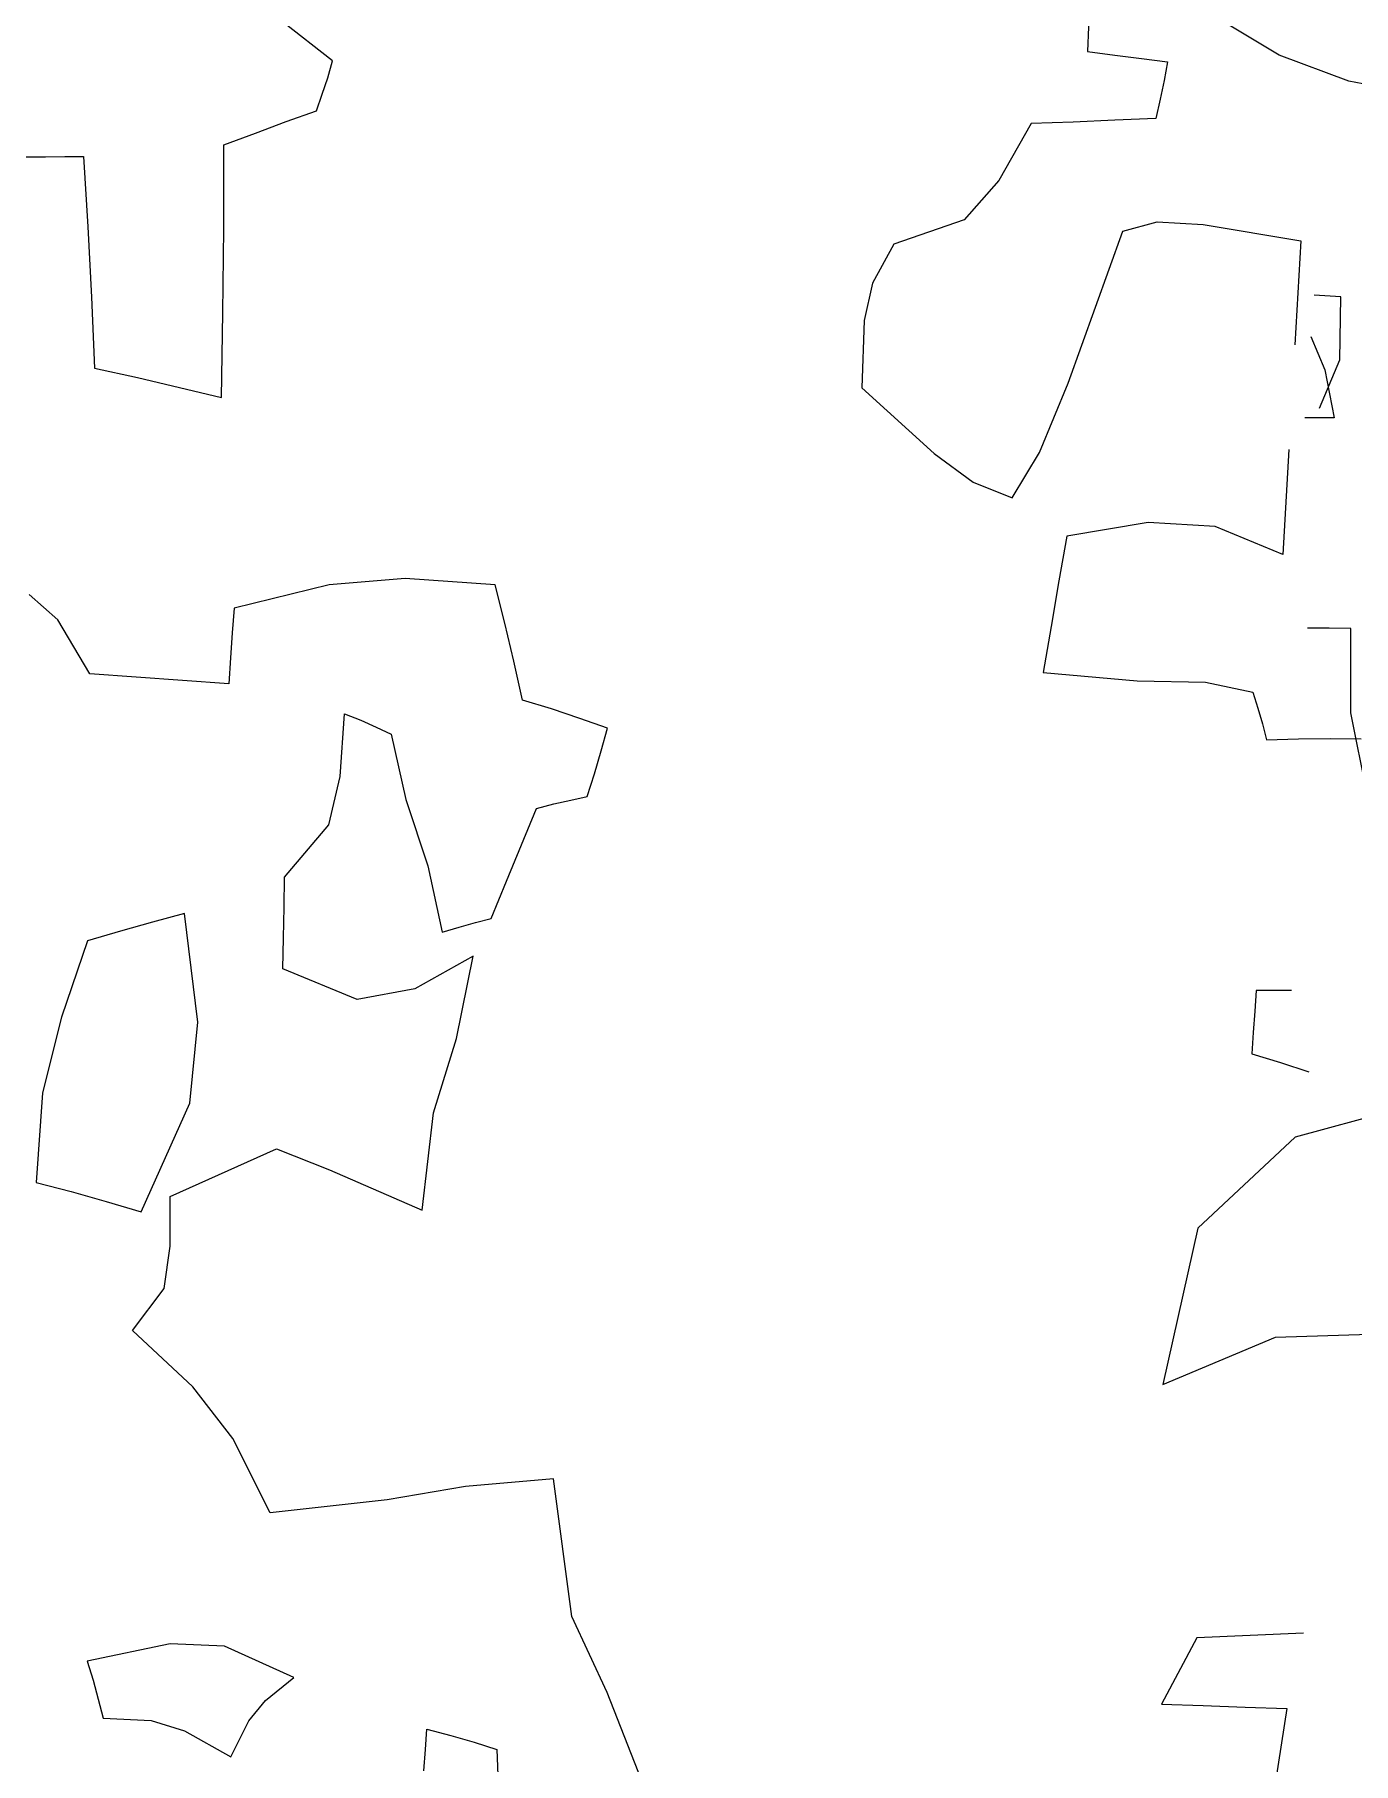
# Model space of a CAD drawing. Header units: millimetres. Extents: x 19901 to 59163, y 13732 to 30178.
# Drawn here: x 29622.1 to 29700.7, y 19697 to 19800.1 of the extents above; entities that cross this region are included whole.
import ezdxf

# ---------------------------------------------------------------- set-up
doc = ezdxf.new("R2010")
doc.units = ezdxf.units.MM
doc.layers.add('Verde', color=86, linetype='Continuous', lineweight=5)

msp = doc.modelspace()

# ---------------------------------------------------------------- linework, layer by layer
at = {"layer": 'Verde', "linetype": 'Continuous'}
for p, q in [((29684.95, 19802.01), (29684.83, 19799.06)), ((29696.24, 19798.85), (29691.77, 19801.52)), ((29639.81, 19798.5), (29636.82, 19800.85)), ((29684.83, 19799.06), (29686.46, 19798.85)), ((29639.53, 19797.5), (29639.81, 19798.5)), ((29686.46, 19798.85), (29688.04, 19798.64)), ((29688.04, 19798.64), (29689.6, 19798.44)), ((29689.6, 19798.44), (29689.4, 19797.34)), ((29700.4, 19797.3), (29696.24, 19798.85)), ((29639.2, 19796.51), (29639.53, 19797.5)), ((29689.4, 19797.34), (29689.16, 19796.22)), ((29705.19, 19796.39), (29700.4, 19797.3)), ((29638.86, 19795.52), (29639.2, 19796.51)), ((29689.16, 19796.22), (29688.9, 19795.07)), ((29635.22, 19794.2), (29637.05, 19794.88)), ((29637.05, 19794.88), (29638.86, 19795.52)), ((29683.97, 19794.86), (29681.47, 19794.77)), ((29686.46, 19794.96), (29683.97, 19794.86)), ((29688.9, 19795.07), (29686.46, 19794.96)), ((29633.34, 19793.5), (29635.22, 19794.2)), ((29681.47, 19794.77), (29679.54, 19791.37)), ((29622.71, 19792.79), (29623.85, 19792.8)), ((29623.85, 19792.8), (29624.96, 19792.81)), ((29624.96, 19792.81), (29625.22, 19788.62)), ((29633.33, 19788.5), (29633.34, 19793.5)), ((29621.54, 19792.78), (29622.71, 19792.79)), ((29679.54, 19791.37), (29677.47, 19789.03)), ((29677.47, 19789.03), (29673.27, 19787.58)), ((29686.93, 19788.36), (29688.97, 19788.9)), ((29688.97, 19788.9), (29691.72, 19788.75)), ((29691.72, 19788.75), (29697.54, 19787.78)), ((29625.22, 19788.62), (29625.44, 19784.42)), ((29633.27, 19783.49), (29633.33, 19788.5)), ((29683.67, 19779.29), (29686.93, 19788.36)), ((29697.54, 19787.78), (29697.18, 19781.58)), ((29673.27, 19787.58), (29672.01, 19785.25)), ((29672.01, 19785.25), (29671.51, 19783.03)), ((29625.44, 19784.42), (29625.63, 19780.18)), ((29699.93, 19784.43), (29698.33, 19784.53)), ((29699.86, 19780.69), (29699.93, 19784.43)), ((29633.19, 19778.43), (29633.27, 19783.49)), ((29671.51, 19783.03), (29671.36, 19779.02)), ((29698.14, 19782.08), (29698.98, 19780.09)), ((29698.66, 19777.8), (29699.86, 19780.69)), ((29625.63, 19780.18), (29628.18, 19779.62)), ((29628.18, 19779.62), (29630.7, 19779.04)), ((29698.98, 19780.09), (29699.53, 19777.22)), ((29630.7, 19779.04), (29633.19, 19778.43)), ((29671.36, 19779.02), (29675.69, 19775.09)), ((29681.96, 19775.16), (29683.67, 19779.29)), ((29699.53, 19777.22), (29697.78, 19777.22)), ((29696.83, 19775.33), (29696.47, 19769.07)), ((29675.69, 19775.09), (29678.01, 19773.39)), ((29680.33, 19772.45), (29681.96, 19775.16)), ((29678.01, 19773.39), (29680.33, 19772.45)), ((29683.59, 19770.18), (29683.12, 19767.5)), ((29688.43, 19770.98), (29683.59, 19770.18)), ((29692.43, 19770.74), (29688.43, 19770.98)), ((29696.47, 19769.07), (29692.43, 19770.74)), ((29639.62, 19767.27), (29633.95, 19765.88)), ((29644.15, 19767.64), (29639.62, 19767.27)), ((29649.51, 19767.26), (29644.15, 19767.64)), ((29650.08, 19764.99), (29649.51, 19767.26)), ((29683.12, 19767.5), (29682.65, 19764.78)), ((29623.44, 19765.18), (29621.73, 19766.7)), ((29625.34, 19761.96), (29623.44, 19765.18)), ((29633.95, 19765.88), (29633.84, 19764.4)), ((29650.63, 19762.71), (29650.08, 19764.99)), ((29633.84, 19764.4), (29633.74, 19762.91)), ((29682.65, 19764.78), (29682.17, 19762.04)), ((29699.23, 19764.68), (29697.93, 19764.69)), ((29700.52, 19764.67), (29699.23, 19764.68)), ((29700.53, 19759.63), (29700.52, 19764.67)), ((29628.1, 19761.76), (29625.34, 19761.96)), ((29633.74, 19762.91), (29633.63, 19761.37)), ((29651.14, 19760.39), (29650.63, 19762.71)), ((29682.17, 19762.04), (29687.79, 19761.55)), ((29630.86, 19761.57), (29628.1, 19761.76)), ((29633.63, 19761.37), (29630.86, 19761.57)), ((29687.79, 19761.55), (29691.85, 19761.47)), ((29691.85, 19761.47), (29694.68, 19760.87)), ((29694.68, 19760.87), (29694.98, 19759.92)), ((29652.86, 19759.87), (29651.14, 19760.39)), ((29654.55, 19759.3), (29652.86, 19759.87)), ((29694.98, 19759.92), (29695.25, 19758.98)), ((29640.26, 19755.85), (29640.53, 19759.58)), ((29640.53, 19759.58), (29641.5, 19759.2)), ((29641.5, 19759.2), (29642.42, 19758.79)), ((29642.42, 19758.79), (29643.31, 19758.36)), ((29656.21, 19758.73), (29654.55, 19759.3)), ((29695.25, 19758.98), (29695.49, 19758.03)), ((29701.5, 19754.8), (29700.53, 19759.63)), ((29643.31, 19758.36), (29644.19, 19754.47)), ((29655.83, 19757.37), (29656.21, 19758.73)), ((29695.49, 19758.03), (29697.41, 19758.08)), ((29697.41, 19758.08), (29699.29, 19758.1)), ((29699.29, 19758.1), (29701.14, 19758.09)), ((29655.43, 19756.01), (29655.83, 19757.37)), ((29639.6, 19752.96), (29640.26, 19755.85)), ((29654.99, 19754.65), (29655.43, 19756.01)), ((29644.19, 19754.47), (29645.49, 19750.52)), ((29651.08, 19751.78), (29651.97, 19753.94)), ((29651.97, 19753.94), (29653.01, 19754.21)), ((29653.01, 19754.21), (29654.02, 19754.44)), ((29654.02, 19754.44), (29654.99, 19754.65)), ((29636.96, 19749.84), (29639.6, 19752.96)), ((29650.18, 19749.6), (29651.08, 19751.78)), ((29636.93, 19748.05), (29636.96, 19749.84)), ((29645.49, 19750.52), (29646.35, 19746.57)), ((29649.28, 19747.38), (29650.18, 19749.6)), ((29630.98, 19747.67), (29629.08, 19747.16)), ((29631.78, 19741.19), (29630.98, 19747.67)), ((29636.89, 19746.23), (29636.93, 19748.05)), ((29627.17, 19746.62), (29625.21, 19746.05)), ((29629.08, 19747.16), (29627.17, 19746.62)), ((29646.35, 19746.57), (29647.37, 19746.86)), ((29647.37, 19746.86), (29648.33, 19747.14)), ((29648.33, 19747.14), (29649.28, 19747.38)), ((29625.21, 19746.05), (29623.66, 19741.49)), ((29636.85, 19744.38), (29636.89, 19746.23)), ((29641.29, 19742.56), (29636.85, 19744.38)), ((29648.19, 19745.14), (29644.72, 19743.19)), ((29647.21, 19740.22), (29648.19, 19745.14)), ((29644.72, 19743.19), (29641.29, 19742.56)), ((29694.88, 19743.08), (29694.79, 19741.86)), ((29696.98, 19743.09), (29694.88, 19743.08)), ((29623.66, 19741.49), (29622.52, 19736.98)), ((29694.79, 19741.86), (29694.7, 19740.59)), ((29631.3, 19736.37), (29631.78, 19741.19)), ((29694.7, 19740.59), (29694.61, 19739.31)), ((29645.84, 19735.8), (29647.21, 19740.22)), ((29694.61, 19739.31), (29696.33, 19738.79)), ((29696.33, 19738.79), (29698.02, 19738.23)), ((29622.52, 19736.98), (29622.14, 19731.65)), ((29628.4, 19729.9), (29631.3, 19736.37)), ((29705.71, 19736.66), (29697.21, 19734.35)), ((29645.16, 19730), (29645.84, 19735.8)), ((29697.21, 19734.35), (29691.4, 19728.91)), ((29630.13, 19730.8), (29636.47, 19733.64)), ((29636.47, 19733.64), (29639.63, 19732.4)), ((29639.63, 19732.4), (29645.16, 19730)), ((29622.14, 19731.65), (29624.23, 19731.1)), ((29624.23, 19731.1), (29626.32, 19730.51)), ((29626.32, 19730.51), (29628.4, 19729.9)), ((29630.13, 19727.84), (29630.13, 19730.8)), ((29691.4, 19728.91), (29689.31, 19719.6)), ((29629.78, 19725.32), (29630.13, 19727.84)), ((29627.89, 19722.81), (29629.78, 19725.32)), ((29631.48, 19719.46), (29627.89, 19722.81)), ((29689.31, 19719.6), (29696.03, 19722.43)), ((29696.03, 19722.43), (29703.92, 19722.68)), ((29633.88, 19716.38), (29631.48, 19719.46)), ((29636.09, 19711.95), (29633.88, 19716.38)), ((29647.75, 19713.51), (29643.08, 19712.72)), ((29652.99, 19713.98), (29647.75, 19713.51)), ((29654.08, 19705.76), (29652.99, 19713.98)), ((29643.08, 19712.72), (29636.09, 19711.95)), ((29656.19, 19701.24), (29654.08, 19705.76)), ((29691.35, 19704.5), (29689.23, 19700.54)), ((29697.69, 19704.77), (29691.35, 19704.5)), ((29630.14, 19704.13), (29625.18, 19703.11)), ((29633.38, 19704.01), (29630.14, 19704.13)), ((29637.51, 19702.13), (29633.38, 19704.01)), ((29625.18, 19703.11), (29625.54, 19701.97)), ((29635.81, 19700.77), (29637.51, 19702.13)), ((29625.54, 19701.97), (29625.85, 19700.84)), ((29658.66, 19694.96), (29656.19, 19701.24)), ((29625.85, 19700.84), (29626.14, 19699.71)), ((29634.83, 19699.55), (29635.81, 19700.77)), ((29689.23, 19700.54), (29691.72, 19700.46)), ((29691.72, 19700.46), (29694.22, 19700.37)), ((29694.22, 19700.37), (29696.71, 19700.28)), ((29696.71, 19700.28), (29694.85, 19688.47)), ((29626.14, 19699.71), (29629.01, 19699.56)), ((29629.01, 19699.56), (29630.98, 19698.96)), ((29633.75, 19697.4), (29634.83, 19699.55)), ((29645.35, 19697.84), (29645.44, 19699.06)), ((29645.44, 19699.06), (29646.86, 19698.68)), ((29630.98, 19698.96), (29633.75, 19697.4)), ((29646.86, 19698.68), (29648.25, 19698.28)), ((29648.25, 19698.28), (29649.61, 19697.84)), ((29645.26, 19696.57), (29645.35, 19697.84)), ((29649.61, 19697.84), (29649.73, 19694.75))]:
    msp.add_line(p, q, dxfattribs=at)

doc.saveas('drawing.dxf')
